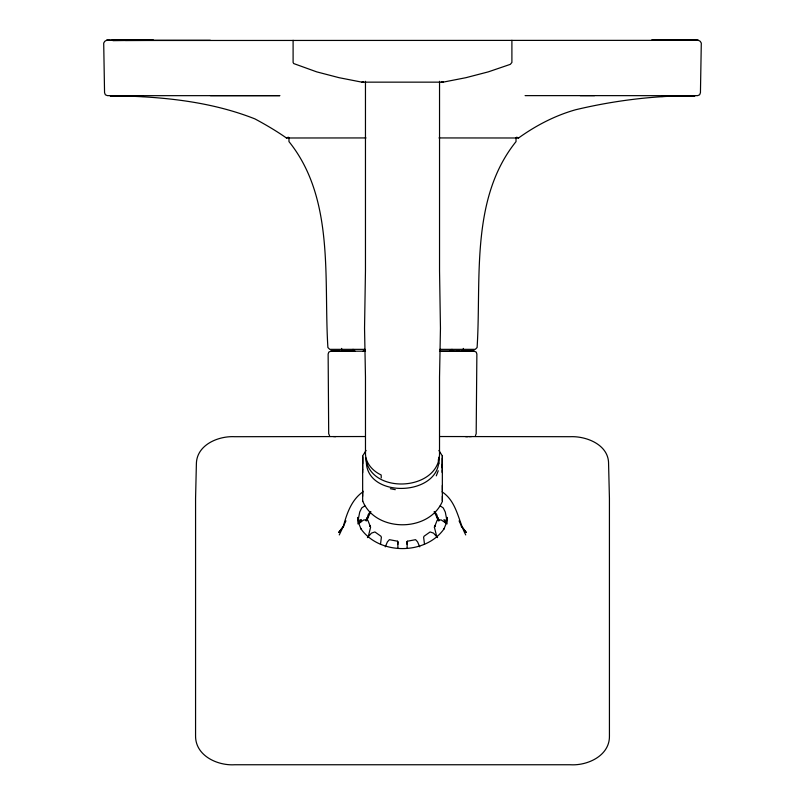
<?xml version="1.0" encoding="UTF-8"?>
<svg xmlns="http://www.w3.org/2000/svg" width="805" height="805" viewBox="0 0 805 805"><rect width="100%" height="100%" fill="white"/><g stroke="black" fill="none" stroke-linecap="round" stroke-linejoin="round"><path stroke-width="1.21" d="M293.101 40.29L293.101 62.458L293.694 63.555L316.667 71.856L339.086 77.693L361.868 82.15L443.132 82.15L465.914 77.693L488.333 71.856L510.32 64.35L511.9 62.458L511.9 40.29M438.926 450.468L442.348 455.952L442.348 501.455C428.884 532.709 375.291 532.578 362.653 500.901M362.653 496.313L362.653 490.557M362.653 469.818L362.653 456.807M439.54 81.305L439.54 270.862L440.456 328.249L439.53 376.901L439.52 452.491C440.939 491.292 369.686 495.639 365.742 457.733M442.348 500.901L442.348 496.313M442.348 490.557L442.348 485.415M442.348 472.626L442.348 458.307M463.308 350.92L463.318 348.424M288.985 137.756L288.975 141.61C334.971 198.765 323.57 279.456 327.897 347.539L329.738 349.35L365.128 349.35M362.653 469.627L362.653 472.626M358.436 518.672L359.714 512.05L361.717 507.975L364.776 505.852M360.238 522.546L360.258 520.191L358.426 520.08M362.653 456.304L362.653 463.65M442.408 464.032L442.348 468.248L442.348 455.952M446.986 523.964L447.077 517.414L446.342 523.129L443.968 528.976L444.34 528.442C425.956 555.289 379.044 555.289 360.66 528.442L361.032 528.986L358.658 523.129L357.923 517.414L358.014 523.964M442.348 472.444L442.348 469.818M407.028 548.225L407.411 541.222L415.601 539.672L417.574 541.856L419.737 546.847M397.861 542.741L397.75 544.381L397.59 541.222L389.399 539.672L387.426 541.856L385.263 546.857M366.356 459.725C364.242 499.835 442.398 496.856 438.795 457.28M380.493 544.271L381.379 537.267L380.896 536.2L374.899 531.954L371.477 533.121L367.442 537.619M368.217 536.764L370.602 527.225L367.794 520.151L363.83 519.919L358.446 523.481M367.704 518.259L368.549 514.194L368.298 514.727M360.539 522.546L361.183 520.07M365.983 520.835L366.849 517.685M343.322 526.45C346.824 513.499 351.493 499.724 363.045 491.764M436.28 475.846L438.252 470.744M475.443 435.616L476.178 433.744L476.872 354.049L476.238 352.117L474.256 351.211L456.083 351.181M366.436 520.805L370.853 511.557M450.216 351.181L450.77 349.883L452.068 349.35M339.277 534.933L345.939 520.845M369.827 511.819L366.335 520.322M361.063 519.628L359.292 523.059M366.074 450.468L362.653 455.952L362.653 501.455M343.262 526.571L338.674 532.487L343.816 525.997M364.635 351.191L330.754 351.211L328.772 352.117L328.138 354.049L328.692 433.774L329.567 435.616M210.407 95.624L279.909 95.634L110.094 95.684C159.068 96.348 209.038 100.766 254.933 118.899C265.761 124.705 276.497 131.034 286.439 137.987L288.341 137.172M438.997 137.937L518.561 137.987C535.748 125.63 554.977 115.578 575.575 109.762C614.718 100.424 654.666 95.533 694.916 95.694L580.204 95.614M361.868 82.15L363.327 81.838M473.964 351.232L469.456 351.201L474.256 351.211M446.564 520.08L444.742 520.191L444.763 522.546M341.24 351.141L347.358 351.222L330.754 351.211M469.245 436.632L471.489 436.572M465.723 436.723L468.118 436.662M366.003 137.937L286.439 137.987M331.046 351.232L335.554 351.201L332.908 351.181M125.419 40.492L697.271 40.351M334.93 351.211L339.287 351.201M354.049 351.201L345.214 351.232L354.764 351.201M364.917 351.201L363.216 351.201L365.52 351.201M439.49 351.201L454.01 351.201M467.604 351.201L472.102 351.181M113.797 40.32L138.631 40.3L112.781 40.532L153.403 40.371L106.602 40.29L104.741 41.337L103.704 43.098L104.559 92.706L105.354 94.779L107.327 95.624L138.732 95.624M694.765 40.29L651.678 40.341L691.817 40.371M693.709 40.351L698.398 40.29L700.259 41.337L701.296 43.098L700.441 92.706L699.646 94.779L697.673 95.624L666.268 95.624M465.723 351.181L461.688 351.191L470.08 351.211L465.803 351.161L468.57 351.201M116.443 40.32L153.242 40.29L111.372 40.25M110.235 40.29L106.602 40.29L210.377 40.3M693.91 40.331L651.668 40.32L698.398 40.29M525.091 95.634L594.593 95.624M439.872 349.35L475.262 349.35L477.103 347.539C481.43 279.456 470.029 198.765 516.025 141.61L516.015 137.756M440.375 351.201L469.677 351.201M365.359 436.531L234.698 436.702C218.165 435.837 196.551 444.934 196.38 463.942L195.575 498.225L195.565 735.971C195.434 755.664 217.36 765.807 234.678 764.75L570.332 764.75C587.58 765.867 609.818 755.664 609.435 735.971L609.425 498.235L608.58 463.952C608.902 444.853 586.563 435.988 570.302 436.702L439.641 436.531M450.247 351.191L459.796 351.232M692.099 40.3L697.492 40.331M110.084 95.694L143.451 96.449M333.522 436.582L335.766 436.642M390.375 488.675L395.285 489.682M352.932 349.35L354.23 349.883L354.784 351.181M516.659 137.172L518.561 137.987M440.214 505.852L443.283 507.975L445.286 512.05L446.564 518.662M446.554 523.481L441.17 519.919L437.206 520.151L434.398 527.225L436.783 536.764M441.955 491.764C456.838 501.475 458.166 520.382 465.723 534.933M461.185 525.997L466.326 532.487L461.738 526.571L459.071 520.885M437.558 537.619L433.523 533.121L430.101 531.954L424.104 536.2L423.621 537.267L424.507 544.271M434.147 511.557L438.564 520.805M445.708 523.059L443.937 519.628M438.665 520.322L435.163 511.819M436.702 514.727L436.451 514.194L437.296 518.259M438.151 517.685L439.017 520.835M438.262 459.756L438.886 463.821M397.781 543.969L397.972 548.225M381.248 477.918L381.178 474.97C372.453 470.955 364.997 462.573 365.48 452.491L365.47 376.901L364.544 328.249L365.46 270.862L365.46 81.305M341.662 348.424L341.662 350.92M407.179 542.147L407.25 544.381L407.179 542.147M407.25 542.037L407.139 542.741L407.411 541.222L407.25 542.037M435.012 525.947L434.398 527.225L435.324 525.454L435.012 525.947M694.906 95.684L661.549 96.449L694.916 95.694M443.132 82.15L441.673 81.838L443.132 82.15M369.988 525.947L369.676 525.454L370.381 526.732L369.988 525.947M397.7 542.047L397.59 541.222L397.771 542.63L397.7 542.047"/></g></svg>
